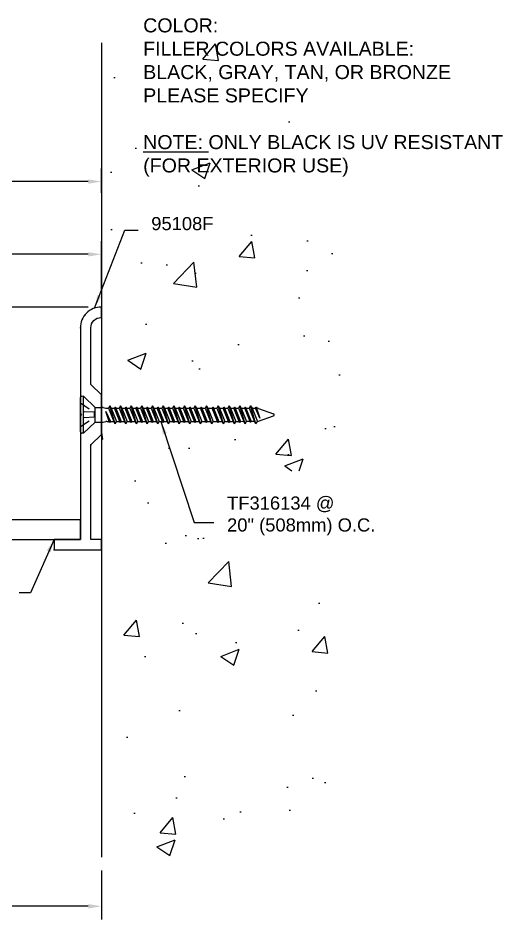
# Model space of a CAD drawing. Header units: inches. Extents: x -0.4 to 34.3, y -2.1 to 6.8.
# Drawn here: x 8.2 to 12.81, y -1.98 to 6.66 of the extents above; entities that cross this region are included whole.
import ezdxf

# ---------------------------------------------------------------- set-up
doc = ezdxf.new("R2010")
doc.units = ezdxf.units.IN
doc.header["$MEASUREMENT"] = 0
doc.linetypes.add('DASHED', pattern=[0.75, 0.5, -0.25])
for name, color, linetype in [('anchors', 4, 'Continuous'), ('conditions', 1, 'Continuous'), ('dimensions', 3, 'Continuous'), ('METALS', 7, 'Continuous'), ('text', 2, 'Continuous')]:
    doc.layers.add(name, color=color, linetype=linetype)
doc.styles.add('ARIAL', font='arial.ttf')
doc.dimstyles.new('Arial', dxfattribs={"dimtxt": 0.125, "dimasz": 0.125, "dimexe": 0.125, "dimexo": 0.125, "dimgap": 0.125, "dimtad": 0, "dimtih": 1, "dimtoh": 1, "dimdec": 4, "dimzin": 3, "dimdsep": 46, "dimlunit": 4, "dimtxsty": 'ARIAL', "dimcen": 0.09, "dimadec": 0, "dimazin": 0, "dimtfac": 1, "dimtdec": 4, "dimtofl": 0, "dimtmove": 0, "dimatfit": 3, "dimfxl": 0, "dimfrac": 2, "dimtolj": 1, "dimtzin": 0, "dimarcsym": 0})

# ---------------------------------------------------------------- blocks, each defined once
blk = doc.blocks.new('*D0')
at = {"layer": 'DEFPOINTS', "color": 0}
for p in [(8.9938, 4.4093), (8.9938, 3.9178), (4.8216, 1.8628)]:
    blk.add_point(p, dxfattribs=at)
at = {"layer": 'dimensions', "color": 0, "lineweight": -2}
for p, q in [((4.8216, 1.9878), (4.8216, 4.5343)), ((8.9938, 4.0428), (8.9938, 4.5343)), ((4.9466, 4.4093), (6.4245, 4.4093)), ((8.8688, 4.4093), (7.3909, 4.4093))]:
    blk.add_line(p, q, dxfattribs=at)
at = {"layer": 'dimensions', "color": 0}
for points in [[(4.9466, 4.4301), (4.9466, 4.3884), (4.8216, 4.4093)], [(8.8688, 4.4301), (8.8688, 4.3884), (8.9938, 4.4093)]]:
    blk.add_solid(points, dxfattribs=at)
at = {"layer": 'dimensions', "color": 0, "insert": (6.9077, 4.4093), "char_height": 0.125, "attachment_point": 5, "style": 'ARIAL'}
blk.add_mtext('\\A1;4 3/16"\\P [106mm]', dxfattribs=at)
blk = doc.blocks.new('*D2')
at = {"layer": 'DEFPOINTS', "color": 0}
for p in [(5.9938, -1.3308), (8.9938, -1.3308), (8.9938, -1.7971)]:
    blk.add_point(p, dxfattribs=at)
at = {"layer": 'dimensions', "color": 0, "lineweight": -2}
for p, q in [((5.9938, -1.4558), (5.9938, -1.9221)), ((8.9938, -1.4558), (8.9938, -1.9221)), ((6.1188, -1.7971), (7.0408, -1.7971)), ((8.8688, -1.7971), (7.9468, -1.7971))]:
    blk.add_line(p, q, dxfattribs=at)
at = {"layer": 'dimensions', "color": 0}
for points in [[(6.1188, -1.7762), (6.1188, -1.8179), (5.9938, -1.7971)], [(8.8688, -1.7762), (8.8688, -1.8179), (8.9938, -1.7971)]]:
    blk.add_solid(points, dxfattribs=at)
at = {"layer": 'dimensions', "color": 0, "insert": (7.4938, -1.7971), "char_height": 0.125, "attachment_point": 5, "style": 'ARIAL'}
blk.add_mtext('\\A1;3"\\P [76mm]', dxfattribs=at)
blk = doc.blocks.new('95108F')
blk.add_lwpolyline([(0.0634, 0.0634), (0.9634, 0.0634), (1.0634, -0.0366), (1.4384, -0.0366), (1.5384, 0.0634), (2.0769, 0.0634, -0.414214), (2.1759, -0.0356), (2.1759, -0.0366), (2.2759, -0.0366), (2.2759, -0.0356, 0.414214), (2.0769, 0.1634), (1.2609, 0.1634), (1.2509, 0.1534), (1.2409, 0.1634), (0.0634, 0.1634), (0.0634, 0.4134), (-0.0366, 0.4134), (-0.0366, -0.0366), (0.0634, -0.0366)], format="xyb", close=True)
for p in [(-0.0366, 0.4134), (2.0769, 0.1634), (2.1988, 0.1216), (0.9634, 0.0634), (0.0634, -0.0366), (1.4384, -0.0366), (2.2759, -0.0366)]:
    blk.add_point(p)
blk = doc.blocks.new('A$C63CB1885')
for p, q in [((-0.1762, 0), (-0.1747, 0.0182)), ((-0.1762, 0), (0.1762, 0)), ((-0.1762, 0), (-0.0698, -0.1125)), ((-0.1634, 0.0285), (0.1634, 0.0285)), ((0.0698, -0.1125), (0.1762, 0)), ((0.1762, 0), (0.1747, 0.0182)), ((-0.0698, -0.1125), (0.0698, -0.1125)), ((-0.0698, -0.1125), (-0.0698, -0.1796)), ((0.0698, -0.1125), (0.0698, -0.1796)), ((-0.0863, -0.3019), (0.0862, -0.2511)), ((-0.0737, -0.2511), (0.0321, -0.2146)), ((-0.0737, -0.2511), (-0.0622, -0.2449)), ((-0.0737, -0.2511), (-0.0622, -0.2573)), ((-0.0687, -0.1892), (-0.0633, -0.2152)), ((-0.0623, -0.2248), (-0.0622, -0.2449)), ((-0.0622, -0.2449), (0.0321, -0.2146)), ((0.0321, -0.2146), (-0.0622, -0.2573)), ((0.0622, -0.2382), (-0.0622, -0.289)), ((-0.0622, -0.2573), (-0.0622, -0.289)), ((0.0622, -0.2248), (0.0622, -0.2382)), ((0.0862, -0.2511), (0.0622, -0.264)), ((0.0862, -0.2511), (0.0622, -0.2382)), ((0.0687, -0.1892), (0.0633, -0.2152)), ((-0.0863, -0.3019), (-0.0622, -0.289)), ((-0.0863, -0.3019), (-0.0622, -0.3148)), ((-0.0737, -0.3527), (0.0737, -0.3019)), ((0.0622, -0.264), (-0.0622, -0.3148)), ((-0.0622, -0.3465), (0.0622, -0.2957)), ((0.0622, -0.308), (-0.0622, -0.3588)), ((-0.0622, -0.3148), (-0.0622, -0.3465)), ((0.0622, -0.3397), (-0.0622, -0.3905)), ((0.0622, -0.264), (0.0622, -0.2957)), ((0.0737, -0.3019), (0.0622, -0.2957)), ((0.0737, -0.3019), (0.0622, -0.308)), ((0.0622, -0.308), (0.0622, -0.3397)), ((0.0862, -0.3527), (0.0622, -0.3397)), ((-0.0863, -0.4034), (0.0862, -0.3527)), ((-0.0863, -0.4034), (-0.0622, -0.3905)), ((-0.0863, -0.4034), (-0.0622, -0.4164)), ((-0.0737, -0.3527), (-0.0622, -0.3465)), ((-0.0737, -0.3527), (-0.0622, -0.3588)), ((-0.0737, -0.4542), (0.0737, -0.4034)), ((-0.0622, -0.3588), (-0.0622, -0.3905)), ((0.0622, -0.3656), (-0.0622, -0.4164)), ((-0.0622, -0.4481), (0.0622, -0.3973)), ((0.0622, -0.4096), (-0.0622, -0.4604)), ((-0.0622, -0.4164), (-0.0622, -0.4481)), ((0.0862, -0.3527), (0.0622, -0.3656)), ((0.0622, -0.3656), (0.0622, -0.3973)), ((0.0737, -0.4034), (0.0622, -0.3973)), ((0.0737, -0.4034), (0.0622, -0.4096)), ((0.0622, -0.4096), (0.0622, -0.4413)), ((-0.0863, -0.505), (0.0862, -0.4542)), ((-0.0863, -0.505), (-0.0622, -0.4921)), ((-0.0863, -0.505), (-0.0622, -0.5179)), ((-0.0737, -0.4542), (-0.0622, -0.4481)), ((-0.0737, -0.4542), (-0.0622, -0.4604)), ((-0.0737, -0.5558), (0.0737, -0.505)), ((0.0622, -0.4413), (-0.0622, -0.4921)), ((-0.0622, -0.4604), (-0.0622, -0.4921)), ((0.0622, -0.4671), (-0.0622, -0.5179)), ((-0.0622, -0.5496), (0.0622, -0.4988)), ((0.0622, -0.5112), (-0.0622, -0.5619)), ((-0.0622, -0.5179), (-0.0622, -0.5496)), ((0.0862, -0.4542), (0.0622, -0.4671)), ((0.0622, -0.4671), (0.0622, -0.4988)), ((0.0737, -0.505), (0.0622, -0.4988)), ((0.0737, -0.505), (0.0622, -0.5112)), ((0.0622, -0.5112), (0.0622, -0.5429)), ((0.0862, -0.4542), (0.0622, -0.4413)), ((-0.0863, -0.6066), (0.0862, -0.5558)), ((-0.0863, -0.6066), (-0.0622, -0.5936)), ((-0.0737, -0.5558), (-0.0622, -0.5496)), ((-0.0737, -0.5558), (-0.0622, -0.5619)), ((0.0622, -0.5429), (-0.0622, -0.5936)), ((-0.0622, -0.5619), (-0.0622, -0.5936)), ((0.0622, -0.5687), (-0.0622, -0.6195)), ((-0.0622, -0.6512), (0.0622, -0.6004)), ((0.0862, -0.5558), (0.0622, -0.5687)), ((0.0622, -0.5687), (0.0622, -0.6004)), ((0.0737, -0.6066), (0.0622, -0.6004)), ((0.0862, -0.5558), (0.0622, -0.5429)), ((-0.0863, -0.6066), (-0.0622, -0.6195)), ((-0.0863, -0.7081), (0.0862, -0.6573)), ((-0.0737, -0.6573), (0.0737, -0.6066)), ((-0.0737, -0.6573), (-0.0622, -0.6512)), ((-0.0737, -0.6573), (-0.0622, -0.6635)), ((0.0622, -0.6127), (-0.0622, -0.6635)), ((-0.0622, -0.6195), (-0.0622, -0.6512)), ((0.0622, -0.6444), (-0.0622, -0.6952)), ((-0.0622, -0.6635), (-0.0622, -0.6952)), ((0.0622, -0.6703), (-0.0622, -0.721)), ((0.0737, -0.6066), (0.0622, -0.6127)), ((0.0622, -0.6127), (0.0622, -0.6444)), ((0.0862, -0.6573), (0.0622, -0.6703)), ((0.0622, -0.6703), (0.0622, -0.702)), ((0.0862, -0.6573), (0.0622, -0.6444)), ((-0.0863, -0.7081), (-0.0622, -0.6952)), ((-0.0863, -0.7081), (-0.0622, -0.721)), ((-0.0863, -0.8097), (0.0862, -0.7589)), ((-0.0737, -0.7589), (0.0737, -0.7081)), ((-0.0737, -0.7589), (-0.0622, -0.7527)), ((-0.0737, -0.7589), (-0.0622, -0.7651)), ((-0.0622, -0.7527), (0.0622, -0.702)), ((0.0622, -0.7143), (-0.0622, -0.7651)), ((-0.0622, -0.721), (-0.0622, -0.7527)), ((0.0622, -0.746), (-0.0622, -0.7968)), ((-0.0622, -0.7651), (-0.0622, -0.7967)), ((0.0622, -0.7718), (-0.0622, -0.8226)), ((0.0737, -0.7081), (0.0622, -0.702)), ((0.0737, -0.7081), (0.0622, -0.7143)), ((0.0622, -0.7143), (0.0622, -0.746)), ((0.0862, -0.7589), (0.0622, -0.7718)), ((0.0622, -0.7718), (0.0622, -0.8035)), ((0.0862, -0.7589), (0.0622, -0.746)), ((-0.0863, -0.8097), (-0.0622, -0.7968)), ((-0.0863, -0.8097), (-0.0622, -0.8226)), ((-0.0863, -0.9112), (0.0862, -0.8605)), ((-0.0737, -0.8605), (0.0737, -0.8097)), ((-0.0737, -0.8605), (-0.0622, -0.8543)), ((-0.0737, -0.8605), (-0.0622, -0.8666)), ((-0.0622, -0.8543), (0.0622, -0.8035)), ((0.0622, -0.8159), (-0.0622, -0.8666)), ((-0.0622, -0.8226), (-0.0622, -0.8543)), ((0.0622, -0.8475), (-0.0622, -0.8983)), ((0.0737, -0.8097), (0.0622, -0.8035)), ((0.0737, -0.8097), (0.0622, -0.8159)), ((0.0622, -0.8159), (0.0622, -0.8475)), ((0.0862, -0.8605), (0.0622, -0.8734)), ((0.0862, -0.8605), (0.0622, -0.8475)), ((-0.0863, -0.9112), (-0.0622, -0.8983)), ((-0.0863, -0.9112), (-0.0622, -0.9242)), ((-0.0737, -0.962), (0.0737, -0.9112)), ((-0.0622, -0.8666), (-0.0622, -0.8983)), ((0.0622, -0.8734), (-0.0622, -0.9242)), ((-0.0622, -0.9559), (0.0622, -0.9051)), ((0.0622, -0.9174), (-0.0622, -0.9682)), ((-0.0622, -0.9242), (-0.0622, -0.9558)), ((0.0622, -0.9491), (-0.0622, -0.9999)), ((0.0622, -0.8734), (0.0622, -0.9051)), ((0.0737, -0.9112), (0.0622, -0.9051)), ((0.0737, -0.9112), (0.0622, -0.9174)), ((0.0622, -0.9174), (0.0622, -0.9491)), ((0.0862, -0.962), (0.0622, -0.9491)), ((-0.0863, -1.0128), (0.0862, -0.962)), ((-0.0863, -1.0128), (-0.0622, -0.9999)), ((-0.0863, -1.0128), (-0.0622, -1.0257)), ((-0.0737, -0.962), (-0.0622, -0.9559)), ((-0.0737, -0.962), (-0.0622, -0.9682)), ((-0.0737, -1.0636), (0.0737, -1.0128)), ((-0.0622, -0.9682), (-0.0622, -0.9999)), ((0.0622, -0.975), (-0.0622, -1.0257)), ((-0.0622, -1.0574), (0.0622, -1.0066)), ((0.0622, -1.019), (-0.0622, -1.0698)), ((-0.0622, -1.0257), (-0.0622, -1.0574)), ((0.0862, -0.962), (0.0622, -0.975)), ((0.0622, -0.975), (0.0622, -1.0066)), ((0.0737, -1.0128), (0.0622, -1.0066)), ((0.0737, -1.0128), (0.0622, -1.019)), ((0.0622, -1.019), (0.0622, -1.0507)), ((-0.0863, -1.1144), (0.0862, -1.0636)), ((-0.0863, -1.1144), (-0.0622, -1.1015)), ((-0.0863, -1.1144), (-0.0622, -1.1273)), ((-0.0737, -1.0636), (-0.0622, -1.0574)), ((-0.0737, -1.0636), (-0.0622, -1.0698)), ((-0.0737, -1.1715), (0.0737, -1.1207)), ((0.0622, -1.0507), (-0.0622, -1.1015)), ((-0.0622, -1.0697), (-0.0622, -1.1014)), ((0.0622, -1.0765), (-0.0622, -1.1273)), ((-0.0622, -1.1653), (0.0622, -1.1145)), ((0.0862, -1.0636), (0.0622, -1.0765)), ((0.0622, -1.0765), (0.0622, -1.1145)), ((0.0737, -1.1207), (0.0622, -1.1145)), ((0.0737, -1.1207), (0.0622, -1.1269)), ((0.0862, -1.0636), (0.0622, -1.0507)), ((-0.0863, -1.2223), (0.0862, -1.1715)), ((-0.0863, -1.2223), (-0.0622, -1.2093)), ((-0.0737, -1.1715), (-0.0622, -1.1653)), ((-0.0737, -1.1715), (-0.0622, -1.1776)), ((0.0622, -1.1269), (-0.0622, -1.1776)), ((-0.0622, -1.1273), (-0.0622, -1.1653)), ((0.0622, -1.1585), (-0.0622, -1.2093)), ((-0.0622, -1.1776), (-0.0622, -1.2093)), ((0.0622, -1.1844), (-0.0622, -1.2352)), ((0.0622, -1.1269), (0.0622, -1.1585)), ((0.0862, -1.1715), (0.0622, -1.1844)), ((0.0622, -1.1844), (0.0622, -1.2247)), ((0.0862, -1.1715), (0.0622, -1.1585)), ((-0.0863, -1.2223), (-0.0622, -1.2352)), ((-0.0863, -1.3324), (0.0862, -1.2816)), ((-0.0737, -1.2816), (0.0737, -1.2308)), ((-0.0737, -1.2816), (-0.0622, -1.2754)), ((-0.0737, -1.2816), (-0.0622, -1.2878)), ((-0.0622, -1.2754), (0.0622, -1.2247)), ((-0.0622, -1.2352), (-0.0622, -1.2754)), ((0.0622, -1.237), (-0.0622, -1.2878)), ((0.0622, -1.2687), (-0.0622, -1.3195)), ((-0.0622, -1.2877), (-0.0622, -1.3194)), ((0.0622, -1.2945), (-0.0622, -1.3453)), ((0.0737, -1.2308), (0.0622, -1.2247)), ((0.0737, -1.2308), (0.0622, -1.237)), ((0.0622, -1.237), (0.0622, -1.2687)), ((0.0862, -1.2816), (0.0622, -1.2945)), ((0.0622, -1.2945), (0.0622, -1.3303)), ((0.0862, -1.2816), (0.0622, -1.2687)), ((-0.0863, -1.3324), (-0.0622, -1.3195)), ((-0.0863, -1.3324), (-0.0622, -1.3453)), ((-0.0737, -1.3872), (0.0737, -1.3365)), ((-0.0737, -1.3872), (-0.0622, -1.3811)), ((-0.0622, -1.3811), (0.0622, -1.3303)), ((0.0622, -1.3426), (-0.0622, -1.3934)), ((-0.0622, -1.3453), (-0.0622, -1.381)), ((0.0622, -1.3743), (-0.0622, -1.4251)), ((0.0737, -1.3365), (0.0622, -1.3303)), ((0.0737, -1.3365), (0.0622, -1.3426)), ((0.0622, -1.3426), (0.0622, -1.3743)), ((0.0862, -1.3872), (0.0622, -1.3743)), ((-0.0863, -1.438), (0.0862, -1.3872)), ((-0.0863, -1.438), (-0.0622, -1.4251)), ((-0.0863, -1.438), (-0.0622, -1.4509)), ((-0.0737, -1.3872), (-0.0622, -1.3934)), ((-0.0737, -1.4895), (0.0737, -1.4387)), ((-0.0622, -1.3934), (-0.0622, -1.4251)), ((0.0622, -1.4002), (-0.0622, -1.4509)), ((-0.0622, -1.4833), (0.0622, -1.4326)), ((0.0622, -1.4449), (-0.0622, -1.4957)), ((-0.0622, -1.4509), (-0.0622, -1.4833)), ((0.0862, -1.3872), (0.0622, -1.4002)), ((0.0622, -1.4002), (0.0622, -1.4326)), ((0.0737, -1.4387), (0.0622, -1.4326)), ((0.0737, -1.4387), (0.0622, -1.4449)), ((0.0622, -1.4449), (0.0622, -1.4766)), ((-0.0863, -1.5403), (0.0862, -1.4895)), ((-0.0863, -1.5403), (-0.0622, -1.5274)), ((-0.0863, -1.5403), (-0.0622, -1.5532)), ((-0.0737, -1.4895), (-0.0622, -1.4833)), ((-0.0737, -1.4895), (-0.0622, -1.4957)), ((-0.0737, -1.5918), (0.0737, -1.541)), ((0.0622, -1.4766), (-0.0622, -1.5274)), ((-0.0622, -1.4956), (-0.0621, -1.5273)), ((0.0622, -1.5024), (-0.0622, -1.5532)), ((-0.0622, -1.5856), (0.0622, -1.5348)), ((0.0622, -1.5471), (-0.0622, -1.5979)), ((-0.0621, -1.5532), (-0.0621, -1.5856)), ((0.0862, -1.4895), (0.0622, -1.5024)), ((0.0622, -1.5024), (0.0622, -1.5348)), ((0.0737, -1.541), (0.0622, -1.5348)), ((0.0737, -1.541), (0.0622, -1.5471)), ((0.0622, -1.5471), (0.0622, -1.5788)), ((0.0862, -1.4895), (0.0622, -1.4766)), ((-0.0863, -1.6425), (0.0862, -1.5918)), ((-0.0863, -1.6425), (-0.0622, -1.6296)), ((-0.0737, -1.5918), (-0.0622, -1.5856)), ((-0.0737, -1.5918), (-0.0622, -1.5979)), ((0.0622, -1.5788), (-0.0622, -1.6296)), ((0.0622, -1.6047), (-0.0622, -1.6555)), ((-0.0621, -1.5979), (-0.0621, -1.6296)), ((-0.0335, -1.6795), (0.0622, -1.6364)), ((0.0862, -1.5918), (0.0622, -1.6047)), ((0.0622, -1.6047), (0.0622, -1.6522)), ((0.0737, -1.6425), (0.0622, -1.6364)), ((0.0862, -1.5918), (0.0622, -1.5788)), ((-0.0863, -1.6425), (-0.0622, -1.6555)), ((-0.0596, -1.6676), (-0.0096, -1.8103)), ((-0.0335, -1.6795), (0.0737, -1.6425)), ((0.0622, -1.6487), (-0.0335, -1.6795)), ((0.0596, -1.6676), (0.0096, -1.8103)), ((0.0737, -1.6425), (0.0622, -1.6487))]:
    blk.add_line(p, q)
at = {"linetype": 'DASHED', "ltscale": 0.025}
for p, q in [((-0.1125, 0.0285), (-0.024, -0.1065)), ((-0.024, -0.1065), (-0.0311, 0.0283)), ((0.024, -0.1065), (0.0311, 0.0285)), ((0.1125, 0.0285), (0.024, -0.1065)), ((-0.024, -0.1065), (0.024, -0.1065))]:
    blk.add_line(p, q, dxfattribs=at)
for centre, radius, start, end in [((-0.1634, 0.0173), 0.0112, 90, 175), ((0.1634, 0.0173), 0.0112, 5, 90), ((-0.0233, -0.1796), 0.0465, 180, 191.9357), ((-0.1088, -0.2248), 0.0465, 0, 11.9357), ((0.1087, -0.2248), 0.0465, 168.0643, 180), ((0.0233, -0.1796), 0.0465, 348.0643, 0), ((-0.0158, -1.6522), 0.0465, 183.94761, 199.30575), ((0.0158, -1.6522), 0.0465, 340.69425, 0), ((0, -1.806), 0.0106, 204.10008, 335.89992)]:
    blk.add_arc(centre, radius, start, end)
blk = doc.blocks.new('TF316134')
blk.add_blockref('A$C63CB1885', (0, -0.0285))
blk = doc.blocks.new('*D11')
at = {"layer": 'DEFPOINTS', "color": 0}
for p in [(8.9928, 3.9078), (-0.0777, 1.8928), (0.5947, 1.8928)]:
    blk.add_point(p, dxfattribs=at)
at = {"layer": 'dimensions', "color": 0, "lineweight": -2}
for p, q in [((8.8678, 3.9078), (-0.2027, 3.9078)), ((-0.0777, 3.7828), (-0.0777, 3.2199)), ((-0.0777, 2.0178), (-0.0777, 2.6008)), ((0.4697, 1.8928), (-0.2027, 1.8928))]:
    blk.add_line(p, q, dxfattribs=at)
at = {"layer": 'dimensions', "color": 0}
for points in [[(-0.0986, 3.7828), (-0.0569, 3.7828), (-0.0777, 3.9078)], [(-0.0986, 2.0178), (-0.0569, 2.0178), (-0.0777, 1.8928)]]:
    blk.add_solid(points, dxfattribs=at)
at = {"layer": 'dimensions', "color": 0, "insert": (-0.0777, 2.9103), "char_height": 0.125, "attachment_point": 5, "style": 'ARIAL'}
blk.add_mtext('\\A1;2"\\P [51mm]', dxfattribs=at)
blk = doc.blocks.new('aluminum plate')
at = {"layer": 'METALS'}
blk.add_lwpolyline([(0, 0.1925), (0, 0.005), (3.9722, 0.005), (3.9722, 0.1925)], close=True, dxfattribs=at)
at = {"style": 'ARIAL', "flags": 3}
blk.add_attdef('3/16"ALUMINUMPLATE', (-0.0013, 0.6237), '', height=0.2734, dxfattribs=at)
blk = doc.blocks.new('*D13')
at = {"layer": 'DEFPOINTS', "color": 0}
for p in [(8.9938, 5.1024), (8.9938, 4.8709), (2.3213, 1.8828)]:
    blk.add_point(p, dxfattribs=at)
at = {"layer": 'dimensions', "color": 0, "lineweight": -2}
for p, q in [((2.3213, 2.0078), (2.3213, 5.2274)), ((8.9938, 4.9959), (8.9938, 5.2274)), ((2.4463, 5.1024), (5.156, 5.1024)), ((8.8688, 5.1024), (6.1591, 5.1024))]:
    blk.add_line(p, q, dxfattribs=at)
at = {"layer": 'dimensions', "color": 0}
for points in [[(2.4463, 5.1232), (2.4463, 5.0815), (2.3213, 5.1024)], [(8.8688, 5.1232), (8.8688, 5.0815), (8.9938, 5.1024)]]:
    blk.add_solid(points, dxfattribs=at)
at = {"layer": 'dimensions', "color": 0, "insert": (5.6576, 5.1024), "char_height": 0.125, "attachment_point": 5, "style": 'ARIAL'}
blk.add_mtext('\\A1;6 11/16"\\P [169mm]', dxfattribs=at)

msp = doc.modelspace()

# ---------------------------------------------------------------- hatches: boundary and pattern name
at = {"layer": 'conditions'}
h = msp.add_hatch(dxfattribs=at)
h.set_pattern_fill('AR-CONC', color=256, scale=0.25, style=0)
h.set_pattern_definition([(50, (-3, 0), (1.79315, -0.15688), [0.1875, -2.0625]), (355, (-3, 0), (-0.34688, 1.88048), [0.15, -1.65]), (100.451, (-2.8506, -0.013), (1.44627, 1.7236), [0.15935, -1.75286]), (46.184, (-3, 0.5), (2.6681, -0.4138), [0.28125, -3.09375]), (96.636, (-2.7777, 0.4655), (2.33666, 2.4353), [0.23903, -2.6293]), (351.184, (-3, 0.5), (2.33665, 2.4353), [0.225, -2.475]), (21, (-2.75, 0.375), (1.49227, -1.00655), [0.1875, -2.0625]), (326, (-2.75, 0.375), (0.60829, 1.81288), [0.15, -1.65]), (71.451, (-2.6256, 0.2911), (2.10056, 0.80633), [0.15935, -1.75286]), (37.5, (-3, 0), (0.0304, 0.832235), [0, -1.63, 0, -1.675, 0, -1.65625]), (7.5, (-3, 0), (0.657674, 0.98603), [0, -0.955, 0, -1.5925, 0, -0.63125]), (327.5, (-3.5575, 0), (1.334556, -0.056387), [0, -0.625, 0, -1.95, 0, -2.5875]), (317.5, (-3.8075, 0), (1.457965, 0.25026), [0, -0.8125, 0, -1.295, 0, -1.8375])])
h.paths.add_polyline_path([(11.29924, 6.42266), (8.99381, 6.42266), (8.99381, 2.97145), (9.00677, 2.97145), (9.0375, 2.96495, 0.0521265), (9.04711, 2.96395), (9.06048, 2.96395), (9.07341, 2.98795), (9.08633, 2.96395), (9.11803, 2.96395), (9.12419, 2.97539), (9.13035, 2.96395), (9.16205, 2.96395), (9.17497, 2.98795), (9.1879, 2.96395), (9.21959, 2.96395), (9.22575, 2.97539), (9.23191, 2.96395), (9.26361, 2.96395), (9.27653, 2.98795), (9.28946, 2.96395), (9.32115, 2.96395), (9.32731, 2.97539), (9.33348, 2.96395), (9.36517, 2.96395), (9.3781, 2.98795), (9.39102, 2.96395), (9.42271, 2.96395), (9.42888, 2.97539), (9.43504, 2.96395), (9.46673, 2.96395), (9.47966, 2.98795), (9.49258, 2.96395), (9.52428, 2.96395), (9.53044, 2.97539), (9.5366, 2.96395), (9.5683, 2.96395), (9.58122, 2.98795), (9.59415, 2.96395), (9.62584, 2.96395), (9.632, 2.97539), (9.63816, 2.96395), (9.66986, 2.96395), (9.68278, 2.98795), (9.69571, 2.96395), (9.7274, 2.96395), (9.73356, 2.97539), (9.73973, 2.96395), (9.77142, 2.96395), (9.78435, 2.98795), (9.79727, 2.96395), (9.82896, 2.96395), (9.83513, 2.97539), (9.84129, 2.96395), (9.87298, 2.96395), (9.88591, 2.98795), (9.89883, 2.96395), (9.93684, 2.96395), (9.94301, 2.97539), (9.94917, 2.96395), (9.98086, 2.96395), (9.99379, 2.98795), (10.00671, 2.96395), (10.04697, 2.96395), (10.05313, 2.97539), (10.0593, 2.96395), (10.09099, 2.96395), (10.10392, 2.98795), (10.11684, 2.96395), (10.1526, 2.96395), (10.15877, 2.97539), (10.16493, 2.96395), (10.19662, 2.96395), (10.20955, 2.98795), (10.22247, 2.96395), (10.25486, 2.96395), (10.26103, 2.97539), (10.26719, 2.96395), (10.29888, 2.96395), (10.31181, 2.98795), (10.32473, 2.96395), (10.35713, 2.96395), (10.36329, 2.97539), (10.36945, 2.96395), (10.40115, 2.96395), (10.41407, 2.98795), (10.427, 2.96395), (10.45061, 2.96395), (10.44408, 2.97847), (10.45024, 2.98991), (10.45641, 2.97847), (10.46107, 2.96395), (10.47453, 2.96395, -0.084437), (10.4899, 2.96133), (10.63096, 2.91192, -0.7741233), (10.63096, 2.89147), (10.4899, 2.84206, -0.0665255), (10.47784, 2.83957), (10.46485, 2.81545), (10.45193, 2.83945), (10.42023, 2.83945), (10.41407, 2.828), (10.40791, 2.83945), (10.37552, 2.83945), (10.36259, 2.81545), (10.34967, 2.83945), (10.31797, 2.83945), (10.31181, 2.828), (10.30565, 2.83945), (10.27325, 2.83945), (10.26033, 2.81545), (10.2474, 2.83945), (10.21571, 2.83945), (10.20955, 2.828), (10.20338, 2.83945), (10.16762, 2.83945), (10.1547, 2.81545), (10.14177, 2.83945), (10.11008, 2.83945), (10.10392, 2.828), (10.09775, 2.83945), (10.05749, 2.83945), (10.04457, 2.81545), (10.03164, 2.83945), (9.99995, 2.83945), (9.99379, 2.828), (9.98762, 2.83945), (9.97547, 2.83945), (9.94961, 2.83945), (9.93669, 2.81545), (9.92376, 2.83945), (9.89207, 2.83945), (9.88591, 2.828), (9.87974, 2.83945), (9.84805, 2.83945), (9.83513, 2.81545), (9.8222, 2.83945), (9.79051, 2.83945), (9.78435, 2.828), (9.77818, 2.83945), (9.74649, 2.83945), (9.73356, 2.81545), (9.72064, 2.83945), (9.68895, 2.83945), (9.68278, 2.828), (9.67662, 2.83945), (9.64493, 2.83945), (9.632, 2.81545), (9.61908, 2.83945), (9.58738, 2.83945), (9.58122, 2.828), (9.57506, 2.83945), (9.54336, 2.83945), (9.53044, 2.81545), (9.51751, 2.83945), (9.48582, 2.83945), (9.47966, 2.828), (9.47349, 2.83945), (9.4418, 2.83945), (9.42888, 2.81545), (9.41595, 2.83945), (9.38426, 2.83945), (9.3781, 2.828), (9.37193, 2.83945), (9.34024, 2.83945), (9.32731, 2.81545), (9.31439, 2.83945), (9.2827, 2.83945), (9.27653, 2.828), (9.27037, 2.83945), (9.23868, 2.83945), (9.22575, 2.81545), (9.21283, 2.83945), (9.18113, 2.83945), (9.17497, 2.828), (9.16881, 2.83945), (9.13711, 2.83945), (9.12419, 2.81545), (9.11126, 2.83945), (9.07957, 2.83945), (9.07341, 2.828), (9.06724, 2.83945), (9.04711, 2.83945, 0.0521265), (9.0375, 2.83844), (9.00677, 2.83195), (8.99381, 2.83195), (8.99381, 2.71535), (8.99381, -1.33077), (11.29924, -1.33077), (11.29924, 1.60872), (10.08629, 1.60872), (10.08629, 2.34951), (11.29924, 2.34951)])
h.paths.add_polyline_path([(9.43971, 4.55612), (9.43971, 4.91864), (10.41746, 4.91864), (10.41746, 4.55612)], flags=16)
h.paths.add_polyline_path([(9.42727, 4.86568), (10.38651, 4.86568), (10.38651, 4.58046), (9.42727, 4.58046)], flags=24)

# ---------------------------------------------------------------- linework, layer by layer
msp.add_line((8.99381, 6.42266), (8.99381, -1.33077), dxfattribs=at)

# ---------------------------------------------------------------- block references
at = {"layer": 'anchors', "rotation": 90}
msp.add_blockref('TF316134', (8.79381, 2.88166), dxfattribs=at)
at = {"layer": 'METALS', "rotation": 90}
msp.add_blockref('95108F', (8.95721, 1.63195), dxfattribs=at)
at = {"layer": 'METALS'}
msp.add_blockref('aluminum plate', (4.82158, 1.69031), dxfattribs=at)

# ---------------------------------------------------------------- texts
at = {"layer": 'text', "insert": (9.39174, 6.65573), "char_height": 0.1333333, "width": 3.75, "attachment_point": 1, "style": 'ARIAL'}
msp.add_mtext('COLOR:{\\L                           }   \\~\\PFILLER COLORS AVAILABLE:\\PBLACK, GRAY, TAN, OR BRONZE\\PPLEASE SPECIFY\\~\\P\\P{\\LNOTE:} ONLY BLACK IS UV RESISTANT\\P(FOR EXTERIOR USE) ', dxfattribs=at)
at = {"layer": 'text', "char_height": 0.125, "attachment_point": 4, "style": 'ARIAL'}
for s, insert in [('\\A1;95108F', (9.46828, 4.7011)), ('\\A1;TF316134 @\\P20" (508mm) O.C.', (10.18974, 1.91829))]:
    msp.add_mtext(s, dxfattribs=dict(at, insert=insert))

# ---------------------------------------------------------------- dimensions: what is measured, and where the dimension line sits
at = {"layer": 'dimensions'}
for base, p1, p2, override, picture, middle in [((8.99381, 5.10237), (2.32131, 1.88285), (8.99381, 4.87087), {"dimdec": 4, "dimpost": '\\X'}, '*D13', (5.65756, 5.10237)), ((8.99381, 4.40928), (4.82158, 1.86281), (8.99381, 3.91781), {"dimpost": '\\X'}, '*D0', (6.9077, 4.40928)), ((8.99381, -1.79706), (5.99381, -1.33077), (8.99381, -1.33077), {"dimpost": '\\X'}, '*D2', (7.49381, -1.79706))]:
    dim = msp.add_linear_dim(base=base, p1=p1, p2=p2, dimstyle='Arial', override=override, dxfattribs=at)
    dim.commit()
    dim.dimension.update_dxf_attribs({"geometry": picture, "text_midpoint": middle, "dimtype": 160})
dim = msp.add_linear_dim(base=(-0.07774, 1.89281), p1=(8.99281, 3.90781), p2=(0.59467, 1.89281), angle=90, dimstyle='Arial', override={"dimpost": '\\X'}, dxfattribs=at)
dim.commit()
dim.dimension.update_dxf_attribs({"geometry": '*D11', "text_midpoint": (-0.07774, 2.91035), "dimtype": 160})

# ---------------------------------------------------------------- leaders
at = {"layer": 'text', "annotation_type": 0, "has_hookline": 1, "hookline_direction": 0}
for points, text_width in [([(8.9289, 3.89727), (9.21759, 4.6386), (9.34328, 4.6386)], 0.577), ([(9.5592, 2.81945), (9.87724, 1.85579), (10.06474, 1.85579)], 1.39052)]:
    msp.add_leader(points, dimstyle='Arial', override={"dimgap": 0.125, "dimtad": 0}, dxfattribs=dict(at, text_width=text_width))
at = {"layer": 'text'}
msp.add_leader([(8.54381, 1.69531), (8.32003, 1.18591), (8.21229, 1.18591)], dimstyle='Arial', override={"dimgap": 0.125, "dimtad": 0}, dxfattribs=at)

doc.saveas('drawing.dxf')
